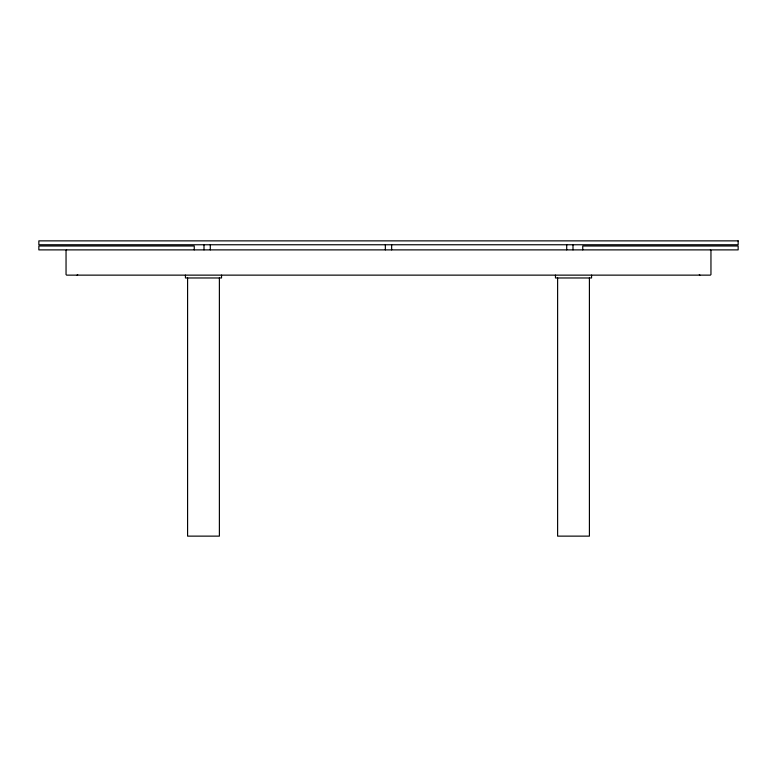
<?xml version="1.0" encoding="UTF-8"?>
<svg xmlns="http://www.w3.org/2000/svg" width="777" height="777" viewBox="0 0 777 777"><rect width="100%" height="100%" fill="white"/><g stroke="black" fill="none" stroke-linecap="round" stroke-linejoin="round"><path stroke-width="1.17" d="M66.628 249.883L66.045 250.466L66.045 274.553L66.628 275.136L710.372 275.136L710.955 274.553L710.955 250.466L710.372 249.883M77.117 275.136L77.7 274.553M185.441 275.136L185.441 277.972L221.532 277.972L221.532 275.136M555.468 275.136L555.468 277.972L591.559 277.972L591.559 275.136M699.3 274.553L699.883 275.136M589.413 277.972L589.413 536.13L557.614 536.13L557.614 277.972M582.75 249.883L582.75 245.998L738.15 245.998L738.15 249.883L38.85 249.883L38.85 245.998L194.25 245.998L194.25 249.883M572.999 244.755L572.999 249.883M566.705 244.755L566.705 249.883M391.647 244.755L391.647 249.883M385.353 244.755L385.353 249.883M219.386 277.972L219.386 536.13L187.587 536.13L187.587 277.972M210.295 244.755L210.295 249.883M204.001 244.755L204.001 249.883M738.15 240.87L38.85 240.87L38.85 244.755L738.15 244.755L738.15 240.87"/></g></svg>
